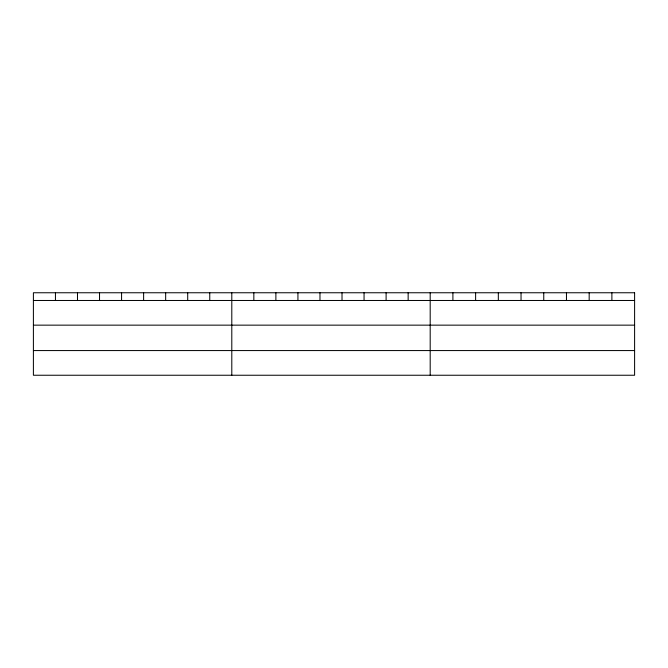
<?xml version="1.0" encoding="UTF-8"?>
<svg xmlns="http://www.w3.org/2000/svg" width="668" height="668" viewBox="0 0 668 668"><rect width="100%" height="100%" fill="white"/><g stroke="black" fill="none" stroke-linecap="round" stroke-linejoin="round"><path stroke-width="1" d="M33.4 300.475L634.6 300.475M33.4 325.149L634.6 325.149M33.4 350.566L634.6 350.566M611.888 292.759L611.888 300.475M589.176 292.759L589.176 300.475M566.464 292.759L566.464 300.475M543.752 292.759L543.752 300.475M521.04 292.759L521.04 300.475M498.328 292.759L498.328 300.475M475.616 292.759L475.616 300.475M452.904 292.759L452.904 300.475M430.192 292.759L430.192 375.241M408.148 292.759L408.148 300.475M386.104 292.759L386.104 300.475M364.06 292.759L364.06 300.475M342.016 292.759L342.016 300.475M319.972 292.759L319.972 300.475M297.928 292.759L297.928 300.475M275.884 292.759L275.884 300.475M253.84 292.759L253.84 300.475M231.796 292.759L231.796 375.241M209.752 292.759L209.752 300.475M187.708 292.759L187.708 300.475M165.664 292.759L165.664 300.475M143.62 292.759L143.62 300.475M121.576 292.759L121.576 300.475M99.532 292.759L99.532 300.475M77.488 292.759L77.488 300.475M55.444 292.759L55.444 300.475M634.6 292.759L33.4 292.759L33.4 375.241L634.6 375.241L634.6 292.759"/></g></svg>
